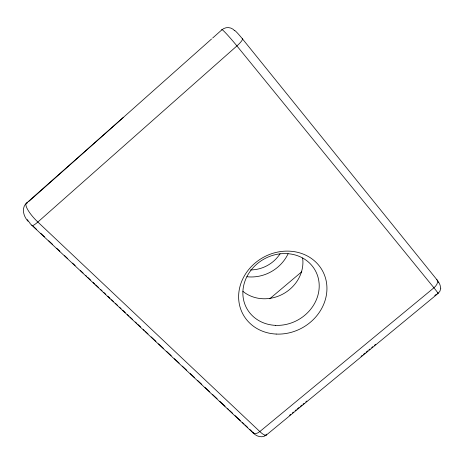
<?xml version="1.0" encoding="UTF-8"?>
<svg xmlns="http://www.w3.org/2000/svg" width="464" height="464" viewBox="0 0 464 464"><rect width="100%" height="100%" fill="white"/><g stroke="black" fill="none" stroke-linecap="round" stroke-linejoin="round"><path stroke-width="0.7" d="M440.8 288.185L439.913 291.212L438.051 293.486L266.162 435.197C262.183 438.207 256.673 436.531 253.448 433.231L29.963 223.509M28.896 201.382L211.549 39.005M212.634 38.042L221.821 29.876A9.321 9.135 -83.9 0 1 234.714 30.763A9.344 0.673 50.3 0 1 242.324 38.715L436.81 279.606A7.929 0.487 48.8 0 1 438.59 282.425A7.853 7.673 -18.9 0 1 440.353 288.034M123.146 117.595L26.297 203.296C21.129 208.365 23.658 216.526 28.014 221.27M269.746 298.764L301.815 271.707M289.565 415.286L290.679 414.364M292.355 412.983L293.474 412.061M295.145 410.681L296.264 409.758M297.378 408.842L299.054 407.456M300.173 406.539L301.849 405.153M302.963 404.237L304.082 403.315M305.759 401.934L306.872 401.012M361.038 356.352L362.158 355.43M363.271 354.508L364.948 353.127M366.067 352.205L367.737 350.825M368.857 349.902L369.976 348.986M371.647 347.606L372.766 346.683M374.442 345.303L375.556 344.381M434.751 295.574L436.427 294.193M32.932 225.962L36.627 229.431M40.849 233.392L44.544 236.855M48.766 240.816L52.461 244.284M56.683 248.246L59.85 251.215M64.6 255.67L67.767 258.645M72.517 263.1L75.156 265.576M80.434 270.529L83.073 273M85.712 275.477L86.768 276.469M87.824 277.46L90.463 279.937M93.102 282.408L94.685 283.898M95.741 284.884L98.38 287.361M100.491 289.345L102.074 290.829M103.658 292.314L105.769 294.292M107.88 296.276L109.991 298.253M111.575 299.738L113.686 301.722M115.269 303.207L117.38 305.184M119.492 307.168L121.075 308.653M122.658 310.138L125.297 312.614M127.409 314.598L128.992 316.083M130.048 317.069L132.687 319.545M135.326 322.022L136.909 323.507M137.965 324.498L140.604 326.975M143.243 329.452L144.298 330.438M145.354 331.429L147.993 333.906M151.16 336.876L155.91 341.336M158.549 343.807L163.299 348.267M166.466 351.236L171.216 355.691M174.383 358.666L179.133 363.121M182.3 366.09L186.522 370.052M190.217 373.52L194.439 377.481M197.606 380.451L201.828 384.412M204.995 387.382L209.745 391.836M212.384 394.313L217.135 398.773M219.774 401.244L225.052 406.197M227.691 408.674L228.746 409.666M229.802 410.652L232.441 413.128M235.08 415.605L240.358 420.558M242.469 422.536L244.052 424.021M245.108 425.012L247.747 427.489M249.858 429.473L251.969 431.45M436.81 279.606A7.929 4.42 -36.8 0 1 433.927 287.796L259.823 431.555A7.772 4.188 -49.1 0 1 252.497 431.943M242.324 38.715A9.35 1.792 -40.9 0 1 236.918 45.924L37.851 222.036A9.123 1.682 -44.4 0 1 31.842 225.214M26.715 203.371A8.961 8.712 56.2 0 1 27.272 202.82A18.148 4.814 46.2 0 0 37.851 222.036L259.823 431.555A15.457 3.503 52.1 0 0 266.667 434.165M221.821 29.876A18.67 1.125 50.1 0 1 236.918 45.924L433.927 287.796A15.84 0.812 48.9 0 1 437.749 293.422M438.062 292.801A7.853 7.673 -18.9 0 1 437.54 293.271M265.541 434.93A7.586 7.378 12.8 0 1 264.898 435.249M29.986 223.051A9.065 2.5 46.1 0 1 27.312 219.582M254.168 433.295A7.72 1.821 52.2 0 1 252.857 432.274M280.111 253.721A33.193 30.531 -29.2 0 1 250.537 269.926M302.644 258.019A36.285 32.822 -29.1 0 1 283.429 293.764A36.285 32.822 -29.1 0 1 242.91 291.346M288.121 253.715A38.361 35.229 -29.2 0 1 246.918 276.735M275.483 325.357A39.144 34.852 -29.1 0 0 316.523 273.018A39.144 34.852 -29.1 0 0 251.105 270.071A39.144 34.852 -29.1 0 0 275.483 325.357M276.184 334.063A45.304 40.252 -29.1 0 0 323.895 273.661A45.304 40.252 -29.1 0 0 248.269 270.1A45.304 40.252 -29.1 0 0 276.184 334.063"/></g></svg>
